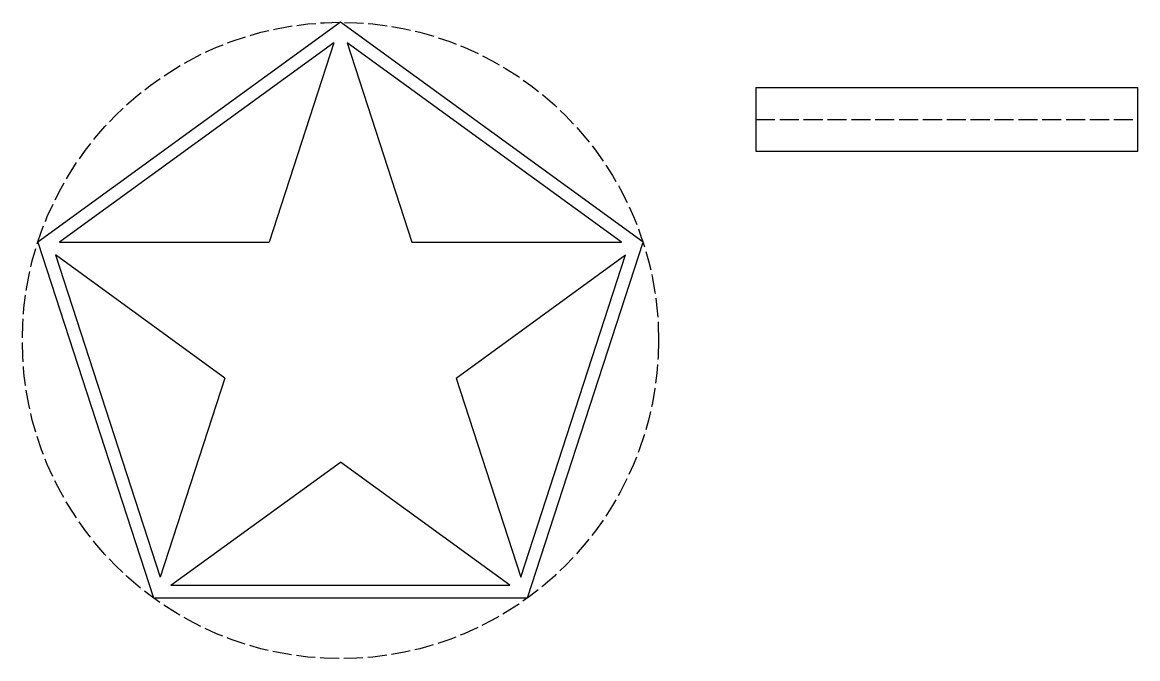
# Model space of a CAD drawing. Header units: millimetres. Extents: x 24.4 to 59.5, y 4.3 to 24.3.
import ezdxf

# ---------------------------------------------------------------- set-up
doc = ezdxf.new("R2010")
doc.units = ezdxf.units.MM
doc.linetypes.add('ACAD_ISO02W100', pattern=[15, 12, -3])
for name, color, linetype in [('Contur', 1, 'Continuous'), ('Contur interior', 2, 'Continuous'), ('Linie punctata', 7, 'ACAD_ISO02W100'), ('Stea', 4, 'Continuous')]:
    doc.layers.add(name, color=color, linetype=linetype)

msp = doc.modelspace()

# ---------------------------------------------------------------- linework, layer by layer
at = {"layer": 'Contur'}
for p, q in [((47.48, 22.269), (59.48, 22.269)), ((47.48, 22.269), (47.48, 20.269)), ((59.48, 20.269), (59.48, 22.269)), ((47.48, 20.269), (59.48, 20.269))]:
    msp.add_line(p, q, dxfattribs=at)
msp.add_lwpolyline([(40.3, 6.231), (43.932, 17.411), (34.422, 24.321), (24.911, 17.411), (28.544, 6.231)], close=True, dxfattribs=at)
at = {"layer": 'Contur interior'}
for points in [[(34.212, 23.674), (25.592, 17.411)], [(43.252, 17.411), (34.632, 23.674)], [(25.462, 17.011), (28.754, 6.878)], [(40.089, 6.878), (43.382, 17.011)], [(29.095, 6.631), (39.749, 6.631)]]:
    msp.add_lwpolyline(points, dxfattribs=at)
at = {"layer": 'Linie punctata', "ltscale": 0.05}
msp.add_line((47.48, 21.269), (59.48, 21.269), dxfattribs=at)
msp.add_circle((34.422, 14.321), 10, dxfattribs=at)
at = {"layer": 'Stea'}
for p, q in [((34.212, 23.674), (32.177, 17.411)), ((34.632, 23.674), (36.667, 17.411)), ((25.592, 17.411), (32.177, 17.411)), ((36.667, 17.411), (43.252, 17.411)), ((30.789, 13.141), (25.462, 17.011)), ((38.055, 13.141), (43.382, 17.011)), ((30.789, 13.141), (28.754, 6.878)), ((38.055, 13.141), (40.089, 6.878)), ((29.095, 6.631), (34.422, 10.501)), ((39.749, 6.631), (34.422, 10.501))]:
    msp.add_line(p, q, dxfattribs=at)

doc.saveas('drawing.dxf')
